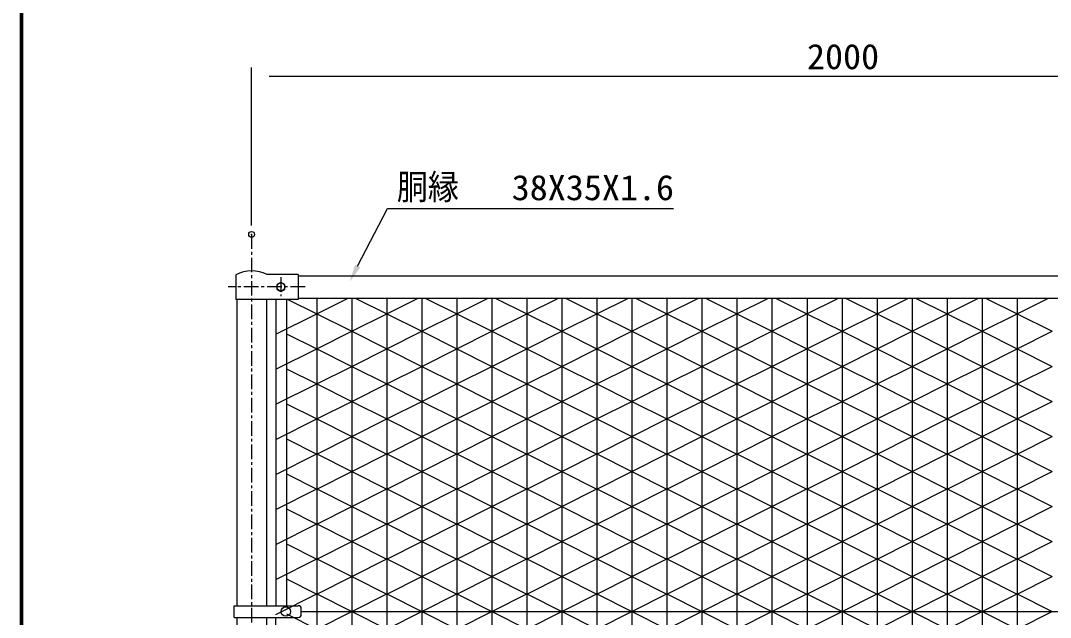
# Model space of a CAD drawing. Units: millimetres, scale not verified. Extents: x -4425 to 4425, y -3150 to 3150.
# Drawn here: x -4050 to -2286, y 183 to 1205 of the extents above; entities that cross this region are included whole.
import ezdxf
from ezdxf.enums import TextEntityAlignment as Align

# ---------------------------------------------------------------- set-up
doc = ezdxf.new("R2010")
doc.units = ezdxf.units.MM
doc.header["$LTSCALE"] = 20
doc.header["$PDMODE"] = 32
doc.header["$PDSIZE"] = 10
doc.linetypes.add('USER1', pattern=[2, 1.25, -0.25, 0.25, -0.25])
for name, color, linetype, lineweight in [('0-0_0', 1, 'Continuous', 25), ('0-1_SUNPOU', 1, 'Continuous', 25), ('0-5_KOUZOU', 7, 'Continuous', 25), ('0-7_BUHIN', 7, 'Continuous', 25), ('0-8_BOLT', 3, 'Continuous', 25), ('0-9_AMI-HATCH', 6, 'Continuous', 25), ('0-A_WAKU', 7, 'Continuous', 25)]:
    doc.layers.add(name, color=color, linetype=linetype, lineweight=lineweight)
doc.layers.add('0-2_DEFPOINTS', color=7, linetype='Continuous')
doc.styles.add('ＭＳ ゴシック', font='')
doc.styles.get('ＭＳ ゴシック').set_extended_font_data('MS Gothic')

msp = doc.modelspace()

# ---------------------------------------------------------------- linework, layer by layer
at = {"layer": '0-0_0'}
for p, q in [((-3654.06, 854.01), (-3654.06, 1124.79)), ((-3624.06, 1109.79), (-1661.06, 1109.79))]:
    msp.add_line(p, q, dxfattribs=at)
at = {"layer": '0-1_SUNPOU'}
for p, q in [((-3472.4, 784.48), (-3421.51, 883.57)), ((-3421.51, 883.57), (-2931.26, 883.57))]:
    msp.add_line(p, q, dxfattribs=at)
msp.add_solid([(-3467.95, 782.19), (-3486.1, 757.79), (-3476.84, 786.76)], dxfattribs=at)
at = {"layer": '0-2_DEFPOINTS'}
msp.add_point((-3654.06, 839.01), dxfattribs=at)
at = {"layer": '0-5_KOUZOU', "color": 1, "linetype": 'USER1'}
msp.add_line((-3654.06, 839.01), (-3654.06, -664.3), dxfattribs=at)
at = {"layer": '0-5_KOUZOU'}
for p, q in [((-3574.06, 767.89), (-1711.06, 767.89)), ((-3574.06, 767.89), (-1711.06, 767.89)), ((-3679.46, 727.64), (-3679.46, 202.89)), ((-3628.66, 727.64), (-3628.66, 202.89)), ((-3612.59, 727.64), (-3612.57, 202.89)), ((-3594.6, 727.64), (-3594.58, 202.89)), ((-3574.06, 729.89), (-1711.06, 729.89)), ((-3574.06, 729.89), (-1711.06, 729.89)), ((-3679.46, 182.89), (-3679.46, -341.86)), ((-3628.66, 182.89), (-3628.66, -341.86)), ((-3612.59, -341.86), (-3612.57, 182.89)), ((-3569.08, 192.89), (-1716.04, 192.89))]:
    msp.add_line(p, q, dxfattribs=at)
at = {"layer": '0-7_BUHIN'}
for p, q in [((-3681.06, 769.89), (-3681.06, 727.64)), ((-3574.06, 770.14), (-3627.56, 770.14)), ((-3574.06, 770.14), (-3574.06, 727.64)), ((-3574.06, 727.64), (-3681.06, 727.64)), ((-3684.25, 182.89), (-3684.25, 202.89)), ((-3683.87, 182.89), (-3683.87, 202.89)), ((-3683.87, 202.89), (-3574.08, 202.89)), ((-3569.08, 187.89), (-3569.08, 197.89)), ((-3683.87, 182.89), (-3574.08, 182.89))]:
    msp.add_line(p, q, dxfattribs=at)
at = {"layer": '0-7_BUHIN', "color": 1, "linetype": 'USER1'}
for p, q in [((-3604.06, 765.71), (-3604.06, 733.03)), ((-3562.44, 748.89), (-3694.47, 748.89))]:
    msp.add_line(p, q, dxfattribs=at)
at = {"layer": '0-7_BUHIN'}
for centre, radius, start, end in [((-3654.06, 716.3), 60, 63.78973, 116.74368), ((-3574.08, 197.89), 5, 0, 90), ((-3574.08, 187.89), 5, 270, 0)]:
    msp.add_arc(centre, radius, start, end, dxfattribs=at)
at = {"layer": '0-8_BOLT'}
msp.add_lwpolyline([(-3604.06, 741.05), (-3597.27, 744.97), (-3597.27, 752.81), (-3604.06, 756.73), (-3610.85, 752.81), (-3610.85, 744.97)], close=True, dxfattribs=at)
for centre, radius in [((-3604.06, 748.89), 6.8), ((-3595.58, 192.89), 8)]:
    msp.add_circle(centre, radius, dxfattribs=at)
at = {"layer": '0-9_AMI-HATCH'}
for p, q in [((-3542.56, 729.89), (-3542.56, -344.11)), ((-3482.56, 729.89), (-3482.56, -344.11)), ((-3476.59, 729.89), (-3422.58, 702.76)), ((-3422.58, 702.76), (-3368.57, 729.89)), ((-3422.56, 729.89), (-3422.56, -344.11)), ((-3362.56, 729.89), (-3362.56, -344.11)), ((-3302.56, 729.89), (-3302.56, -344.11)), ((-3242.56, 729.89), (-3242.56, -344.11)), ((-3182.56, 729.89), (-3182.56, -344.11)), ((-3122.56, 729.89), (-3122.56, -344.11)), ((-3062.56, 729.89), (-3062.56, -344.11)), ((-3002.56, 729.89), (-3002.56, -344.11)), ((-2942.56, 729.89), (-2942.56, -344.11)), ((-2882.56, 729.89), (-2882.56, -344.11)), ((-2822.56, 729.89), (-2822.56, -344.11)), ((-2762.56, 729.89), (-2762.56, -344.11)), ((-2702.56, 729.89), (-2702.56, -344.11)), ((-2642.56, 729.89), (-2642.56, -344.11)), ((-2582.56, 729.89), (-2582.56, -344.11)), ((-2522.56, 729.89), (-2522.56, -344.11)), ((-2462.56, 729.89), (-2462.56, -344.11)), ((-2402.56, 729.89), (-2402.56, -344.11)), ((-2342.56, 729.89), (-2342.56, -344.11)), ((-3612.59, 667.89), (-3542.58, 703.05)), ((-3542.58, 703.05), (-3482.56, 672.9)), ((-3482.6, 672.9), (-3422.58, 703.05)), ((-3422.58, 703.05), (-3362.56, 672.9)), ((-3362.6, 672.9), (-3302.58, 703.05)), ((-3302.58, 703.05), (-3242.56, 672.9)), ((-3242.6, 672.9), (-3182.58, 703.05)), ((-3182.58, 703.05), (-3122.56, 672.9)), ((-3122.6, 672.9), (-3062.58, 703.05)), ((-3062.58, 703.05), (-3002.56, 672.9)), ((-3002.6, 672.9), (-2942.58, 703.05)), ((-2942.58, 703.05), (-2882.56, 672.9)), ((-2882.6, 672.9), (-2822.58, 703.05)), ((-2822.58, 703.05), (-2762.56, 672.9)), ((-2762.6, 672.9), (-2702.58, 703.05)), ((-2702.58, 703.05), (-2642.56, 672.9)), ((-2642.6, 672.9), (-2582.58, 703.05)), ((-2582.58, 703.05), (-2522.56, 672.9)), ((-2522.6, 672.9), (-2462.58, 703.05)), ((-2462.58, 703.05), (-2402.56, 672.9)), ((-2402.6, 672.9), (-2342.58, 703.05)), ((-2342.58, 703.05), (-2282.56, 672.9)), ((-3362.6, 672.9), (-3302.58, 642.76)), ((-3302.58, 642.76), (-3242.56, 672.9)), ((-3242.6, 672.9), (-3182.58, 642.76)), ((-3182.58, 642.76), (-3122.56, 672.9)), ((-3122.6, 672.9), (-3062.58, 642.76)), ((-3062.58, 642.76), (-3002.56, 672.9)), ((-3002.6, 672.9), (-2942.58, 642.76)), ((-2942.58, 642.76), (-2882.56, 672.9)), ((-2882.6, 672.9), (-2822.58, 642.76)), ((-2822.58, 642.76), (-2762.56, 672.9)), ((-2762.6, 672.9), (-2702.58, 642.76)), ((-2702.58, 642.76), (-2642.56, 672.9)), ((-2642.6, 672.9), (-2582.58, 642.76)), ((-2582.58, 642.76), (-2522.56, 672.9)), ((-2522.6, 672.9), (-2462.58, 642.76)), ((-2462.58, 642.76), (-2402.56, 672.9)), ((-2402.6, 672.9), (-2342.58, 642.76)), ((-2342.58, 642.76), (-2282.56, 672.9)), ((-3612.59, 607.89), (-3542.58, 643.05)), ((-3542.58, 643.05), (-3482.56, 612.9)), ((-3482.6, 612.9), (-3422.58, 643.05)), ((-3422.58, 643.05), (-3362.56, 612.9)), ((-3362.6, 612.9), (-3302.58, 643.05)), ((-3302.58, 643.05), (-3242.56, 612.9)), ((-3242.6, 612.9), (-3182.58, 643.05)), ((-3182.58, 643.05), (-3122.56, 612.9)), ((-3122.6, 612.9), (-3062.58, 643.05)), ((-3062.58, 643.05), (-3002.56, 612.9)), ((-3002.6, 612.9), (-2942.58, 643.05)), ((-2942.58, 643.05), (-2882.56, 612.9)), ((-2882.6, 612.9), (-2822.58, 643.05)), ((-2822.58, 643.05), (-2762.56, 612.9)), ((-2762.6, 612.9), (-2702.58, 643.05)), ((-2702.58, 643.05), (-2642.56, 612.9)), ((-2642.6, 612.9), (-2582.58, 643.05)), ((-2582.58, 643.05), (-2522.56, 612.9)), ((-2522.6, 612.9), (-2462.58, 643.05)), ((-2462.58, 643.05), (-2402.56, 612.9)), ((-2402.6, 612.9), (-2342.58, 643.05)), ((-2342.58, 643.05), (-2282.56, 612.9)), ((-3482.6, 612.9), (-3422.58, 582.76)), ((-3422.58, 582.76), (-3362.56, 612.9)), ((-3362.6, 612.9), (-3302.58, 582.76)), ((-3302.58, 582.76), (-3242.56, 612.9)), ((-3242.6, 612.9), (-3182.58, 582.76)), ((-3182.58, 582.76), (-3122.56, 612.9)), ((-3122.6, 612.9), (-3062.58, 582.76)), ((-3062.58, 582.76), (-3002.56, 612.9)), ((-3002.6, 612.9), (-2942.58, 582.76)), ((-2942.58, 582.76), (-2882.56, 612.9)), ((-2882.6, 612.9), (-2822.58, 582.76)), ((-2822.58, 582.76), (-2762.56, 612.9)), ((-2762.6, 612.9), (-2702.58, 582.76)), ((-2702.58, 582.76), (-2642.56, 612.9)), ((-2642.6, 612.9), (-2582.58, 582.76)), ((-2582.58, 582.76), (-2522.56, 612.9)), ((-2522.6, 612.9), (-2462.58, 582.76)), ((-2462.58, 582.76), (-2402.56, 612.9)), ((-2402.6, 612.9), (-2342.58, 582.76)), ((-2342.58, 582.76), (-2282.56, 612.9)), ((-3612.59, 547.89), (-3542.58, 583.05)), ((-3542.58, 583.05), (-3482.56, 552.9)), ((-3482.6, 552.9), (-3422.58, 583.05)), ((-3422.58, 583.05), (-3362.56, 552.9)), ((-3362.6, 552.9), (-3302.58, 583.05)), ((-3302.58, 583.05), (-3242.56, 552.9)), ((-3242.6, 552.9), (-3182.58, 583.05)), ((-3182.58, 583.05), (-3122.56, 552.9)), ((-3122.6, 552.9), (-3062.58, 583.05)), ((-3062.58, 583.05), (-3002.56, 552.9)), ((-3002.6, 552.9), (-2942.58, 583.05)), ((-2942.58, 583.05), (-2882.56, 552.9)), ((-2882.6, 552.9), (-2822.58, 583.05)), ((-2822.58, 583.05), (-2762.56, 552.9)), ((-2762.6, 552.9), (-2702.58, 583.05)), ((-2702.58, 583.05), (-2642.56, 552.9)), ((-2642.6, 552.9), (-2582.58, 583.05)), ((-2582.58, 583.05), (-2522.56, 552.9)), ((-2522.6, 552.9), (-2462.58, 583.05)), ((-2462.58, 583.05), (-2402.56, 552.9)), ((-2402.6, 552.9), (-2342.58, 583.05)), ((-2342.58, 583.05), (-2282.56, 552.9)), ((-3482.6, 552.9), (-3422.58, 522.76)), ((-3422.58, 522.76), (-3362.56, 552.9)), ((-3362.6, 552.9), (-3302.58, 522.76)), ((-3302.58, 522.76), (-3242.56, 552.9)), ((-3242.6, 552.9), (-3182.58, 522.76)), ((-3182.58, 522.76), (-3122.56, 552.9)), ((-3122.6, 552.9), (-3062.58, 522.76)), ((-3062.58, 522.76), (-3002.56, 552.9)), ((-3002.6, 552.9), (-2942.58, 522.76)), ((-2942.58, 522.76), (-2882.56, 552.9)), ((-2882.6, 552.9), (-2822.58, 522.76)), ((-2822.58, 522.76), (-2762.56, 552.9)), ((-2762.6, 552.9), (-2702.58, 522.76)), ((-2702.58, 522.76), (-2642.56, 552.9)), ((-2642.6, 552.9), (-2582.58, 522.76)), ((-2582.58, 522.76), (-2522.56, 552.9)), ((-2522.6, 552.9), (-2462.58, 522.76)), ((-2462.58, 522.76), (-2402.56, 552.9)), ((-2402.6, 552.9), (-2342.58, 522.76)), ((-2342.58, 522.76), (-2282.56, 552.9)), ((-3612.59, 487.89), (-3542.58, 523.05)), ((-3542.58, 523.05), (-3482.56, 492.9)), ((-3482.6, 492.9), (-3422.58, 523.05)), ((-3422.58, 523.05), (-3362.56, 492.9)), ((-3362.6, 492.9), (-3302.58, 523.05)), ((-3302.58, 523.05), (-3242.56, 492.9)), ((-3242.6, 492.9), (-3182.58, 523.05)), ((-3182.58, 523.05), (-3122.56, 492.9)), ((-3122.6, 492.9), (-3062.58, 523.05)), ((-3062.58, 523.05), (-3002.56, 492.9)), ((-3002.6, 492.9), (-2942.58, 523.05)), ((-2942.58, 523.05), (-2882.56, 492.9)), ((-2882.6, 492.9), (-2822.58, 523.05)), ((-2822.58, 523.05), (-2762.56, 492.9)), ((-2762.6, 492.9), (-2702.58, 523.05)), ((-2702.58, 523.05), (-2642.56, 492.9)), ((-2642.6, 492.9), (-2582.58, 523.05)), ((-2582.58, 523.05), (-2522.56, 492.9)), ((-2522.6, 492.9), (-2462.58, 523.05)), ((-2462.58, 523.05), (-2402.56, 492.9)), ((-2402.6, 492.9), (-2342.58, 523.05)), ((-2342.58, 523.05), (-2282.56, 492.9)), ((-3482.6, 492.9), (-3422.58, 462.76)), ((-3422.58, 462.76), (-3362.56, 492.9)), ((-3362.6, 492.9), (-3302.58, 462.76)), ((-3302.58, 462.76), (-3242.56, 492.9)), ((-3242.6, 492.9), (-3182.58, 462.76)), ((-3182.58, 462.76), (-3122.56, 492.9)), ((-3122.6, 492.9), (-3062.58, 462.76)), ((-3062.58, 462.76), (-3002.56, 492.9)), ((-3002.6, 492.9), (-2942.58, 462.76)), ((-2942.58, 462.76), (-2882.56, 492.9)), ((-2882.6, 492.9), (-2822.58, 462.76)), ((-2822.58, 462.76), (-2762.56, 492.9)), ((-2762.6, 492.9), (-2702.58, 462.76)), ((-2702.58, 462.76), (-2642.56, 492.9)), ((-2642.6, 492.9), (-2582.58, 462.76)), ((-2582.58, 462.76), (-2522.56, 492.9)), ((-2522.6, 492.9), (-2462.58, 462.76)), ((-2462.58, 462.76), (-2402.56, 492.9)), ((-2402.6, 492.9), (-2342.58, 462.76)), ((-2342.58, 462.76), (-2282.56, 492.9)), ((-3612.59, 427.89), (-3542.58, 463.05)), ((-3542.58, 463.05), (-3482.56, 432.9)), ((-3482.6, 432.9), (-3422.58, 463.05)), ((-3422.58, 463.05), (-3362.56, 432.9)), ((-3362.6, 432.9), (-3302.58, 463.05)), ((-3302.58, 463.05), (-3242.56, 432.9)), ((-3242.6, 432.9), (-3182.58, 463.05)), ((-3182.58, 463.05), (-3122.56, 432.9)), ((-3122.6, 432.9), (-3062.58, 463.05)), ((-3062.58, 463.05), (-3002.56, 432.9)), ((-3002.6, 432.9), (-2942.58, 463.05)), ((-2942.58, 463.05), (-2882.56, 432.9)), ((-2882.6, 432.9), (-2822.58, 463.05)), ((-2822.58, 463.05), (-2762.56, 432.9)), ((-2762.6, 432.9), (-2702.58, 463.05)), ((-2702.58, 463.05), (-2642.56, 432.9)), ((-2642.6, 432.9), (-2582.58, 463.05)), ((-2582.58, 463.05), (-2522.56, 432.9)), ((-2522.6, 432.9), (-2462.58, 463.05)), ((-2462.58, 463.05), (-2402.56, 432.9)), ((-2402.6, 432.9), (-2342.58, 463.05)), ((-2342.58, 463.05), (-2282.56, 432.9)), ((-3482.6, 432.9), (-3422.58, 402.76)), ((-3422.58, 402.76), (-3362.56, 432.9)), ((-3362.6, 432.9), (-3302.58, 402.76)), ((-3302.58, 402.76), (-3242.56, 432.9)), ((-3242.6, 432.9), (-3182.58, 402.76)), ((-3182.58, 402.76), (-3122.56, 432.9)), ((-3122.6, 432.9), (-3062.58, 402.76)), ((-3062.58, 402.76), (-3002.56, 432.9)), ((-3002.6, 432.9), (-2942.58, 402.76)), ((-2942.58, 402.76), (-2882.56, 432.9)), ((-2882.6, 432.9), (-2822.58, 402.76)), ((-2822.58, 402.76), (-2762.56, 432.9)), ((-2762.6, 432.9), (-2702.58, 402.76)), ((-2702.58, 402.76), (-2642.56, 432.9)), ((-2642.6, 432.9), (-2582.58, 402.76)), ((-2582.58, 402.76), (-2522.56, 432.9)), ((-2522.6, 432.9), (-2462.58, 402.76)), ((-2462.58, 402.76), (-2402.56, 432.9)), ((-2402.6, 432.9), (-2342.58, 402.76)), ((-2342.58, 402.76), (-2282.56, 432.9)), ((-3612.59, 367.89), (-3542.58, 403.05)), ((-3542.58, 403.05), (-3482.56, 372.9)), ((-3482.6, 372.9), (-3422.58, 403.05)), ((-3422.58, 403.05), (-3362.56, 372.9)), ((-3362.6, 372.9), (-3302.58, 403.05)), ((-3302.58, 403.05), (-3242.56, 372.9)), ((-3242.6, 372.9), (-3182.58, 403.05)), ((-3182.58, 403.05), (-3122.56, 372.9)), ((-3122.6, 372.9), (-3062.58, 403.05)), ((-3062.58, 403.05), (-3002.56, 372.9)), ((-3002.6, 372.9), (-2942.58, 403.05)), ((-2942.58, 403.05), (-2882.56, 372.9)), ((-2882.6, 372.9), (-2822.58, 403.05)), ((-2822.58, 403.05), (-2762.56, 372.9)), ((-2762.6, 372.9), (-2702.58, 403.05)), ((-2702.58, 403.05), (-2642.56, 372.9)), ((-2642.6, 372.9), (-2582.58, 403.05)), ((-2582.58, 403.05), (-2522.56, 372.9)), ((-2522.6, 372.9), (-2462.58, 403.05)), ((-2462.58, 403.05), (-2402.56, 372.9)), ((-2402.6, 372.9), (-2342.58, 403.05)), ((-2342.58, 403.05), (-2282.56, 372.9)), ((-3482.6, 372.9), (-3422.58, 342.76)), ((-3422.58, 342.76), (-3362.56, 372.9)), ((-3362.6, 372.9), (-3302.58, 342.76)), ((-3302.58, 342.76), (-3242.56, 372.9)), ((-3242.6, 372.9), (-3182.58, 342.76)), ((-3182.58, 342.76), (-3122.56, 372.9)), ((-3122.6, 372.9), (-3062.58, 342.76)), ((-3062.58, 342.76), (-3002.56, 372.9)), ((-3002.6, 372.9), (-2942.58, 342.76)), ((-2942.58, 342.76), (-2882.56, 372.9)), ((-2882.6, 372.9), (-2822.58, 342.76)), ((-2822.58, 342.76), (-2762.56, 372.9)), ((-2762.6, 372.9), (-2702.58, 342.76)), ((-2702.58, 342.76), (-2642.56, 372.9)), ((-2642.6, 372.9), (-2582.58, 342.76)), ((-2582.58, 342.76), (-2522.56, 372.9)), ((-2522.6, 372.9), (-2462.58, 342.76)), ((-2462.58, 342.76), (-2402.56, 372.9)), ((-2402.6, 372.9), (-2342.58, 342.76)), ((-2342.58, 342.76), (-2282.56, 372.9)), ((-3612.59, 307.89), (-3542.58, 343.05)), ((-3542.58, 343.05), (-3482.56, 312.9)), ((-3482.6, 312.9), (-3422.58, 343.05)), ((-3422.58, 343.05), (-3362.56, 312.9)), ((-3362.6, 312.9), (-3302.58, 343.05)), ((-3302.58, 343.05), (-3242.56, 312.9)), ((-3242.6, 312.9), (-3182.58, 343.05)), ((-3182.58, 343.05), (-3122.56, 312.9)), ((-3122.6, 312.9), (-3062.58, 343.05)), ((-3062.58, 343.05), (-3002.56, 312.9)), ((-3002.6, 312.9), (-2942.58, 343.05)), ((-2942.58, 343.05), (-2882.56, 312.9)), ((-2882.6, 312.9), (-2822.58, 343.05)), ((-2822.58, 343.05), (-2762.56, 312.9)), ((-2762.6, 312.9), (-2702.58, 343.05)), ((-2702.58, 343.05), (-2642.56, 312.9)), ((-2642.6, 312.9), (-2582.58, 343.05)), ((-2582.58, 343.05), (-2522.56, 312.9)), ((-2522.6, 312.9), (-2462.58, 343.05)), ((-2462.58, 343.05), (-2402.56, 312.9)), ((-2402.6, 312.9), (-2342.58, 343.05)), ((-2342.58, 343.05), (-2282.56, 312.9)), ((-3482.6, 312.9), (-3422.58, 282.76)), ((-3422.58, 282.76), (-3362.56, 312.9)), ((-3362.6, 312.9), (-3302.58, 282.76)), ((-3302.58, 282.76), (-3242.56, 312.9)), ((-3242.6, 312.9), (-3182.58, 282.76)), ((-3182.58, 282.76), (-3122.56, 312.9)), ((-3122.6, 312.9), (-3062.58, 282.76)), ((-3062.58, 282.76), (-3002.56, 312.9)), ((-3002.6, 312.9), (-2942.58, 282.76)), ((-2942.58, 282.76), (-2882.56, 312.9)), ((-2882.6, 312.9), (-2822.58, 282.76)), ((-2822.58, 282.76), (-2762.56, 312.9)), ((-2762.6, 312.9), (-2702.58, 282.76)), ((-2702.58, 282.76), (-2642.56, 312.9)), ((-2642.6, 312.9), (-2582.58, 282.76)), ((-2582.58, 282.76), (-2522.56, 312.9)), ((-2522.6, 312.9), (-2462.58, 282.76)), ((-2462.58, 282.76), (-2402.56, 312.9)), ((-2402.6, 312.9), (-2342.58, 282.76)), ((-2342.58, 282.76), (-2282.56, 312.9)), ((-3612.59, 247.89), (-3542.58, 283.05)), ((-3542.58, 283.05), (-3482.56, 252.9)), ((-3482.6, 252.9), (-3422.58, 283.05)), ((-3422.58, 283.05), (-3362.56, 252.9)), ((-3362.6, 252.9), (-3302.58, 283.05)), ((-3302.58, 283.05), (-3242.56, 252.9)), ((-3242.6, 252.9), (-3182.58, 283.05)), ((-3182.58, 283.05), (-3122.56, 252.9)), ((-3122.6, 252.9), (-3062.58, 283.05)), ((-3062.58, 283.05), (-3002.56, 252.9)), ((-3002.6, 252.9), (-2942.58, 283.05)), ((-2942.58, 283.05), (-2882.56, 252.9)), ((-2882.6, 252.9), (-2822.58, 283.05)), ((-2822.58, 283.05), (-2762.56, 252.9)), ((-2762.6, 252.9), (-2702.58, 283.05)), ((-2702.58, 283.05), (-2642.56, 252.9)), ((-2642.6, 252.9), (-2582.58, 283.05)), ((-2582.58, 283.05), (-2522.56, 252.9)), ((-2522.6, 252.9), (-2462.58, 283.05)), ((-2462.58, 283.05), (-2402.56, 252.9)), ((-2402.6, 252.9), (-2342.58, 283.05)), ((-2342.58, 283.05), (-2282.56, 252.9)), ((-3482.6, 252.9), (-3422.58, 222.76)), ((-3422.58, 222.76), (-3362.56, 252.9)), ((-3362.6, 252.9), (-3302.58, 222.76)), ((-3302.58, 222.76), (-3242.56, 252.9)), ((-3242.6, 252.9), (-3182.58, 222.76)), ((-3182.58, 222.76), (-3122.56, 252.9)), ((-3122.6, 252.9), (-3062.58, 222.76)), ((-3062.58, 222.76), (-3002.56, 252.9)), ((-3002.6, 252.9), (-2942.58, 222.76)), ((-2942.58, 222.76), (-2882.56, 252.9)), ((-2882.6, 252.9), (-2822.58, 222.76)), ((-2822.58, 222.76), (-2762.56, 252.9)), ((-2762.6, 252.9), (-2702.58, 222.76)), ((-2702.58, 222.76), (-2642.56, 252.9)), ((-2642.6, 252.9), (-2582.58, 222.76)), ((-2582.58, 222.76), (-2522.56, 252.9)), ((-2522.6, 252.9), (-2462.58, 222.76)), ((-2462.58, 222.76), (-2402.56, 252.9)), ((-2402.6, 252.9), (-2342.58, 222.76)), ((-2342.58, 222.76), (-2282.56, 252.9)), ((-3612.59, 187.89), (-3542.58, 223.05)), ((-3542.58, 223.05), (-3482.56, 192.9)), ((-3482.6, 192.9), (-3422.58, 223.05)), ((-3422.58, 223.05), (-3362.56, 192.9)), ((-3362.6, 192.9), (-3302.58, 223.05)), ((-3302.58, 223.05), (-3242.56, 192.9)), ((-3242.6, 192.9), (-3182.58, 223.05)), ((-3182.58, 223.05), (-3122.56, 192.9)), ((-3122.6, 192.9), (-3062.58, 223.05)), ((-3062.58, 223.05), (-3002.56, 192.9)), ((-3002.6, 192.9), (-2942.58, 223.05)), ((-2942.58, 223.05), (-2882.56, 192.9)), ((-2882.6, 192.9), (-2822.58, 223.05)), ((-2822.58, 223.05), (-2762.56, 192.9)), ((-2762.6, 192.9), (-2702.58, 223.05)), ((-2702.58, 223.05), (-2642.56, 192.9)), ((-2642.6, 192.9), (-2582.58, 223.05)), ((-2582.58, 223.05), (-2522.56, 192.9)), ((-2522.6, 192.9), (-2462.58, 223.05)), ((-2462.58, 223.05), (-2402.56, 192.9)), ((-2402.6, 192.9), (-2342.58, 223.05)), ((-2342.58, 223.05), (-2282.56, 192.9)), ((-3482.6, 192.9), (-3422.58, 162.76)), ((-3422.58, 162.76), (-3362.56, 192.9)), ((-3362.6, 192.9), (-3302.58, 162.76)), ((-3302.58, 162.76), (-3242.56, 192.9)), ((-3242.6, 192.9), (-3182.58, 162.76)), ((-3182.58, 162.76), (-3122.56, 192.9)), ((-3122.6, 192.9), (-3062.58, 162.76)), ((-3062.58, 162.76), (-3002.56, 192.9)), ((-3002.6, 192.9), (-2942.58, 162.76)), ((-2942.58, 162.76), (-2882.56, 192.9)), ((-2882.6, 192.9), (-2822.58, 162.76)), ((-2822.58, 162.76), (-2762.56, 192.9)), ((-2762.6, 192.9), (-2702.58, 162.76)), ((-2702.58, 162.76), (-2642.56, 192.9)), ((-2642.6, 192.9), (-2582.58, 162.76)), ((-2582.58, 162.76), (-2522.56, 192.9)), ((-2522.6, 192.9), (-2462.58, 162.76)), ((-2462.58, 162.76), (-2402.56, 192.9)), ((-2402.6, 192.9), (-2342.58, 162.76)), ((-2342.58, 162.76), (-2282.56, 192.9))]:
    msp.add_line(p, q, dxfattribs=at)
for points in [[(-3592.11, 727.64), (-3542.58, 702.76), (-3488.57, 729.89)], [(-3356.59, 729.89), (-3302.58, 702.76), (-3248.57, 729.89)], [(-3236.59, 729.89), (-3182.58, 702.76), (-3128.57, 729.89)], [(-3116.59, 729.89), (-3062.58, 702.76), (-3008.57, 729.89)], [(-2996.59, 729.89), (-2942.58, 702.76), (-2888.57, 729.89)], [(-2876.59, 729.89), (-2822.58, 702.76), (-2768.57, 729.89)], [(-2756.59, 729.89), (-2702.58, 702.76), (-2648.57, 729.89)], [(-2636.59, 729.89), (-2582.58, 702.76), (-2528.57, 729.89)], [(-2516.59, 729.89), (-2462.58, 702.76), (-2408.57, 729.89)], [(-2396.59, 729.89), (-2342.58, 702.76), (-2288.57, 729.89)], [(-3594.6, 668.89), (-3542.58, 642.76), (-3482.56, 672.9)], [(-3482.6, 672.9), (-3422.58, 642.76), (-3362.56, 672.9)], [(-3594.6, 608.89), (-3542.58, 582.76), (-3482.56, 612.9)], [(-3594.6, 548.89), (-3542.58, 522.76), (-3482.56, 552.9)], [(-3594.6, 488.89), (-3542.58, 462.76), (-3482.56, 492.9)], [(-3594.6, 428.89), (-3542.58, 402.76), (-3482.56, 432.9)], [(-3594.6, 368.89), (-3542.58, 342.76), (-3482.56, 372.9)], [(-3594.6, 308.89), (-3542.58, 282.76), (-3482.56, 312.9)], [(-3594.6, 248.89), (-3542.58, 222.76), (-3482.56, 252.9)], [(-3594.6, 188.89), (-3542.58, 162.76), (-3482.56, 192.9)]]:
    msp.add_lwpolyline(points, dxfattribs=at)
at = {"layer": '0-A_WAKU'}
msp.add_line((-4047.88, -2922.76), (-4047.88, 2923.24), dxfattribs=at)
msp.add_lwpolyline([(-4049.88, 2925.24), (4200.12, 2925.24), (4200.12, -2924.76), (-4049.88, -2924.76)], close=True, dxfattribs=at)
msp.add_lwpolyline([(-4045.88, -2920.76), (-4045.88, 2921.24), (4196.12, 2921.24)], dxfattribs=at)

# ---------------------------------------------------------------- texts
at = {"layer": '0-0_0', "color": 3, "style": 'ＭＳ ゴシック', "width": 1.05}
msp.add_text('2000', height=43.26, dxfattribs=at).set_placement((-2702.56, 1108.97), align=Align.BOTTOM_LEFT)
at = {"layer": '0-1_SUNPOU', "color": 3, "style": 'ＭＳ ゴシック'}
for s, width, p in [('胴縁  ', 0.9, (-3405.23, 885.75)), ('38X35X1.6', 1.05, (-3208.49, 884.55))]:
    msp.add_text(s, height=43.26, dxfattribs=dict(at, width=width)).set_placement(p, align=Align.BOTTOM_LEFT)

doc.saveas('drawing.dxf')
